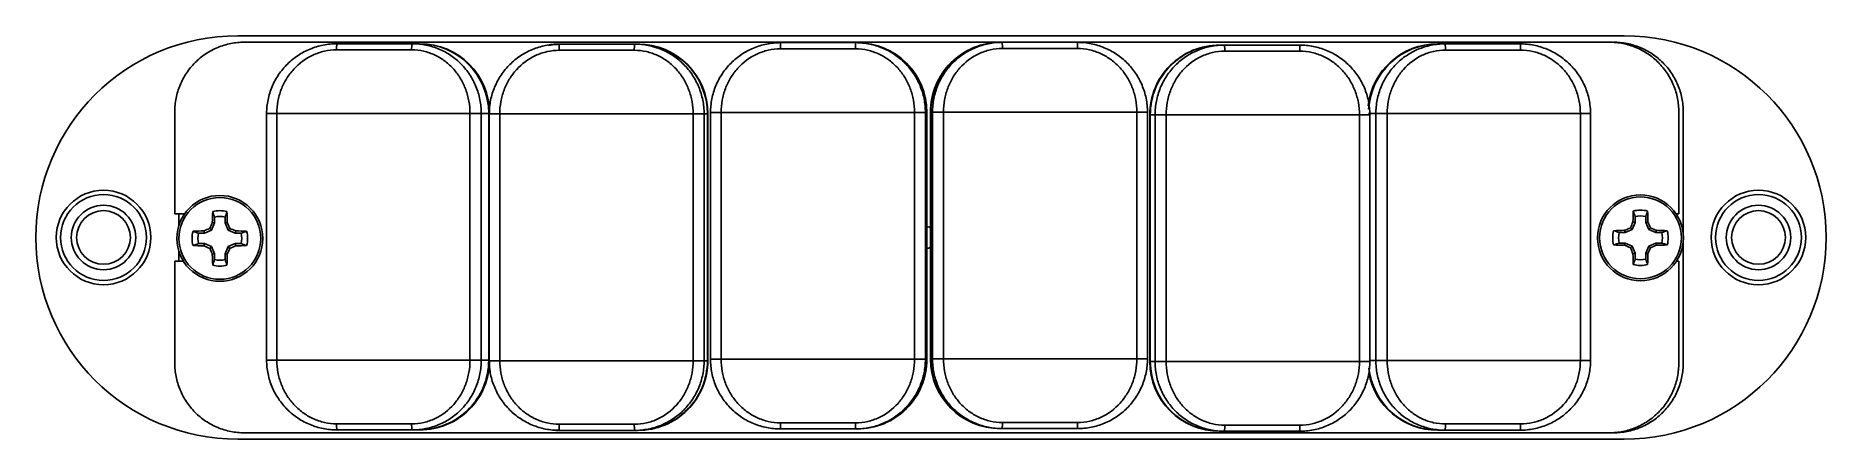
# Model space of a CAD drawing. Header units: millimetres. Extents: x -22.9 to 60.4, y -67.8 to -49.
import ezdxf

# ---------------------------------------------------------------- set-up
doc = ezdxf.new("R2010")
doc.units = ezdxf.units.MM

msp = doc.modelspace()

# ---------------------------------------------------------------- linework, layer by layer
at = {"color": 7, "linetype": 'Continuous', "lineweight": 25}
for p, q in [((51.018, -48.959), (-13.482, -48.959)), ((50.32, -49.259), (-13.176, -49.259)), ((-5.394, -49.616), (-8.889, -49.616)), ((-8.865, -49.328), (-5.056, -49.328)), ((4.966, -49.637), (1.467, -49.637)), ((1.478, -49.349), (5.117, -49.349)), ((11.547, -49.293), (11.823, -49.281)), ((15.259, -49.57), (11.759, -49.57)), ((11.764, -49.281), (15.323, -49.281)), ((21.995, -49.265), (25.581, -49.265)), ((25.587, -49.554), (22.087, -49.554)), ((25.505, -49.265), (25.837, -49.282)), ((32.193, -49.39), (35.916, -49.39)), ((35.932, -49.679), (32.434, -49.679)), ((42.328, -49.338), (46.176, -49.338)), ((46.2, -49.626), (42.705, -49.626)), ((-16.421, -52.509), (-16.421, -57.259)), ((-12.143, -52.578), (-12.143, -64.078)), ((-1.81, -52.578), (-12.143, -52.578)), ((-11.67, -52.578), (-11.67, -64.078)), ((-2.683, -64.078), (-2.683, -52.578)), ((-2.157, -52.578), (-2.157, -64.078)), ((-1.81, -52.578), (-1.81, -64.078)), ((-1.786, -52.599), (-1.786, -64.099)), ((8.385, -52.599), (-1.786, -52.599)), ((-1.298, -52.599), (-1.298, -64.099)), ((7.7, -64.099), (7.7, -52.599)), ((8.212, -52.599), (8.212, -64.099)), ((8.366, -52.599), (8.366, -64.099)), ((8.385, -52.599), (8.385, -64.099)), ((18.581, -52.531), (8.508, -52.531)), ((8.508, -64.031), (8.508, -52.531)), ((9.003, -52.531), (9.003, -64.031)), ((18.002, -64.031), (18.002, -52.531)), ((18.507, -52.531), (18.507, -64.031)), ((18.573, -52.531), (18.573, -64.031)), ((18.581, -52.531), (18.581, -64.031)), ((28.839, -52.515), (18.746, -52.515)), ((18.746, -64.015), (18.746, -52.515)), ((18.756, -64.015), (18.756, -52.515)), ((18.839, -64.015), (18.839, -52.515)), ((19.346, -52.515), (19.346, -64.015)), ((28.345, -64.015), (28.345, -52.515)), ((28.839, -52.515), (28.839, -64.015)), ((39.185, -52.64), (28.945, -52.64)), ((28.945, -64.14), (28.945, -52.64)), ((28.972, -64.14), (28.972, -52.64)), ((29.191, -64.14), (29.191, -52.64)), ((29.707, -52.64), (29.707, -64.14)), ((38.702, -64.14), (38.702, -52.64)), ((49.455, -52.588), (39.125, -52.588)), ((39.185, -64.14), (39.185, -52.64)), ((39.468, -64.088), (39.468, -52.588)), ((39.994, -52.588), (39.994, -64.088)), ((48.981, -64.088), (48.981, -52.588)), ((49.455, -64.088), (49.455, -52.588)), ((53.565, -57.259), (53.565, -52.509)), ((53.768, -52.509), (53.768, -58.194)), ((-19.732, -56.359), (-19.732, -56.359)), ((57.268, -56.359), (57.268, -56.359)), ((-19.732, -56.859), (-19.732, -56.859)), ((-16.421, -57.259), (-15.963, -57.259)), ((-16.232, -57.259), (-16.232, -57.811)), ((-16.232, -57.259), (-16.232, -57.811)), ((-14.564, -57.408), (-14.564, -57.681)), ((-14.076, -57.681), (-14.076, -57.408)), ((51.533, -57.382), (51.533, -57.655)), ((52.021, -57.655), (52.021, -57.382)), ((53.437, -57.259), (53.565, -57.259)), ((57.268, -56.859), (57.268, -56.859)), ((-15.039, -58.156), (-15.312, -58.156)), ((-15.039, -58.156), (-15.06, -58.051)), ((-14.703, -58.017), (-15.039, -58.156)), ((-14.703, -58.017), (-14.787, -57.934)), ((-14.564, -57.681), (-14.703, -58.017)), ((-14.564, -57.681), (-14.669, -57.66)), ((-14.076, -57.681), (-13.971, -57.66)), ((-13.937, -58.017), (-14.076, -57.681)), ((-13.937, -58.017), (-13.854, -57.934)), ((-13.601, -58.156), (-13.937, -58.017)), ((-13.601, -58.156), (-13.58, -58.051)), ((-13.328, -58.156), (-13.601, -58.156)), ((51.058, -58.13), (50.785, -58.13)), ((51.058, -58.13), (51.037, -58.025)), ((51.394, -57.991), (51.058, -58.13)), ((51.394, -57.991), (51.31, -57.908)), ((51.533, -57.655), (51.394, -57.991)), ((51.533, -57.655), (51.427, -57.634)), ((52.021, -57.655), (52.126, -57.634)), ((52.16, -57.991), (52.021, -57.655)), ((52.16, -57.991), (52.243, -57.908)), ((52.496, -58.13), (52.16, -57.991)), ((52.496, -58.13), (52.516, -58.025)), ((52.769, -58.13), (52.496, -58.13)), ((-16.232, -58.989), (-16.232, -59.459)), ((-16.232, -58.99), (-16.232, -59.459)), ((-15.312, -58.644), (-15.039, -58.644)), ((-15.039, -58.644), (-15.06, -58.749)), ((-15.039, -58.644), (-14.703, -58.783)), ((-14.703, -58.783), (-14.787, -58.867)), ((-14.703, -58.783), (-14.564, -59.119)), ((-14.564, -59.119), (-14.669, -59.14)), ((-14.564, -59.119), (-14.564, -59.392)), ((-14.076, -59.119), (-13.937, -58.783)), ((-14.076, -59.119), (-13.971, -59.14)), ((-14.076, -59.392), (-14.076, -59.119)), ((-13.937, -58.783), (-13.601, -58.644)), ((-13.937, -58.783), (-13.854, -58.867)), ((-13.601, -58.644), (-13.58, -58.749)), ((-13.601, -58.644), (-13.328, -58.644)), ((50.785, -58.618), (51.058, -58.618)), ((51.058, -58.618), (51.037, -58.723)), ((51.058, -58.618), (51.394, -58.757)), ((51.394, -58.757), (51.31, -58.841)), ((51.394, -58.757), (51.533, -59.093)), ((51.533, -59.093), (51.427, -59.114)), ((51.533, -59.093), (51.533, -59.366)), ((52.021, -59.093), (52.16, -58.757)), ((52.021, -59.093), (52.126, -59.114)), ((52.021, -59.366), (52.021, -59.093)), ((52.16, -58.757), (52.496, -58.618)), ((52.16, -58.757), (52.243, -58.841)), ((52.496, -58.618), (52.516, -58.723)), ((52.496, -58.618), (52.769, -58.618)), ((53.768, -58.554), (53.768, -64.209)), ((-19.732, -59.859), (-19.732, -59.859)), ((-16.421, -59.459), (-16.421, -64.209)), ((-16.017, -59.459), (-16.421, -59.459)), ((53.565, -59.459), (53.457, -59.459)), ((53.565, -64.209), (53.565, -59.459)), ((57.268, -59.859), (57.268, -59.859)), ((-19.732, -60.359), (-19.732, -60.359)), ((57.268, -60.359), (57.268, -60.359)), ((-1.786, -64.078), (-12.143, -64.078)), ((8.385, -64.099), (-1.786, -64.099)), ((18.581, -64.031), (8.508, -64.031)), ((28.839, -64.015), (18.746, -64.015)), ((39.185, -64.14), (28.945, -64.14)), ((49.455, -64.088), (39.185, -64.088)), ((-13.176, -67.459), (50.32, -67.459)), ((-8.889, -67.039), (-5.394, -67.039)), ((-5.013, -67.328), (-8.865, -67.328)), ((1.618, -67.349), (1.223, -67.324)), ((1.467, -67.06), (4.966, -67.06)), ((5.136, -67.349), (1.478, -67.349)), ((11.759, -66.993), (15.259, -66.993)), ((15.331, -67.281), (11.764, -67.281)), ((25.581, -67.265), (22.006, -67.265)), ((22.087, -66.977), (25.587, -66.977)), ((25.858, -67.246), (25.505, -67.265)), ((35.916, -67.39), (32.22, -67.39)), ((32.434, -67.102), (35.932, -67.102)), ((46.176, -67.338), (42.37, -67.338)), ((42.705, -67.049), (46.2, -67.049)), ((-13.482, -67.759), (51.018, -67.759))]:
    msp.add_line(p, q, dxfattribs=at)
at = {"color": 7, "linetype": 'Continuous', "lineweight": 25, "flags": 128}
msp.add_lwpolyline([(0.965, -49.415), (1.156, -49.382), (1.618, -49.349)], dxfattribs=at)
at = {"color": 7, "linetype": 'Continuous', "lineweight": 25}
for centre, radius in [((-19.732, -58.359), 2.2), ((-19.732, -58.359), 2), ((-14.32, -58.4), 2), ((-14.32, -58.4), 1.904), ((51.777, -58.374), 2), ((51.777, -58.374), 1.904), ((57.268, -58.359), 2.2), ((57.268, -58.359), 2), ((-19.732, -58.359), 1.5), ((-19.732, -58.359), 1.25), ((57.268, -58.359), 1.5), ((57.268, -58.359), 1.25)]:
    msp.add_circle(centre, radius, dxfattribs=at)
for centre, radius, start, end in [((-13.482, -58.359), 9.4, 90, 270), ((-13.482, -58.359), 9.4, 90, 270), ((51.018, -58.359), 9.4, 270, 90), ((-7.781, -49.564), 1.109, 167.71263, 182.71006), ((-4.286, -49.564), 1.109, 167.71263, 182.71006), ((-5.058, -52.576), 3.248, 359.96309, 89.95529), ((-5.015, -52.576), 3.248, 359.96309, 89.95529), ((3.91, -49.584), 2.444, 174.47137, 181.24379), ((7.409, -49.584), 2.444, 174.47137, 181.24379), ((5.117, -52.598), 3.25, 359.99264, 89.9911), ((5.136, -52.598), 3.25, 359.99264, 89.9911), ((17.534, -49.517), 5.775, 177.66493, 180.52746), ((21.034, -49.517), 5.775, 177.66493, 180.52746), ((15.323, -52.531), 3.25, 359.99869, 89.99842), ((15.331, -52.531), 3.25, 359.99869, 89.99842), ((21.995, -52.515), 3.25, 90.00214, 180.00259), ((22.006, -52.515), 3.25, 90.00214, 180.00259), ((17.568, -49.5), 4.52, 359.32625, 2.98432), ((21.067, -49.5), 4.52, 359.32625, 2.98432), ((32.194, -52.639), 3.249, 90.01476, 180.01785), ((32.221, -52.639), 3.249, 90.01476, 180.01785), ((30.702, -49.626), 1.733, 358.25074, 7.81415), ((34.2, -49.626), 1.733, 358.25074, 7.81415), ((42.33, -52.585), 3.247, 90.03345, 173.69428), ((42.372, -52.585), 3.247, 90.0347, 176.49498), ((41.587, -49.574), 1.12, 357.31486, 12.16847), ((45.082, -49.574), 1.12, 357.31486, 12.16847), ((-19.732, -58.359), 2, 90, 270), ((-19.732, -58.359), 2.2, 270, 90), ((57.268, -58.359), 2, 90, 270), ((57.268, -58.359), 2.2, 270, 90), ((-19.732, -58.359), 1.5, 270, 90), ((-19.732, -58.359), 1.25, 270, 90), ((-14.32, -58.4), 1.291, 75.09756, 104.90244), ((-14.32, -58.4), 1.021, 76.18047, 103.81953), ((51.777, -58.374), 1.291, 75.09756, 104.90244), ((51.777, -58.374), 1.021, 76.18047, 103.81953), ((57.268, -58.359), 1.5, 270, 90), ((57.268, -58.359), 1.25, 270, 90), ((-14.32, -58.4), 1.291, 165.09756, 194.90244), ((-14.32, -58.4), 1.021, 166.18047, 193.81953), ((-14.32, -58.4), 1.021, 346.18047, 13.81953), ((-14.32, -58.4), 1.291, 345.09756, 14.90244), ((51.777, -58.374), 1.291, 165.09756, 194.90244), ((51.777, -58.374), 1.021, 166.18047, 193.81953), ((51.777, -58.374), 1.021, 346.18047, 13.81953), ((51.777, -58.374), 1.291, 345.09756, 14.90244), ((-14.32, -58.4), 1.291, 255.09756, 284.90244), ((-14.32, -58.4), 1.021, 256.18047, 283.81953), ((51.777, -58.374), 1.291, 255.09756, 284.90244), ((51.777, -58.374), 1.021, 256.18047, 283.81953), ((-5.058, -64.08), 3.247, 270.03697, 0.04465), ((-5.015, -64.08), 3.247, 270.03697, 0.04465), ((5.117, -64.099), 3.249, 270.00736, 0.0089), ((5.136, -64.099), 3.249, 270.00736, 0.0089), ((15.323, -64.032), 3.25, 270.00131, 0.00158), ((15.331, -64.032), 3.25, 270.00131, 0.00158), ((21.995, -64.015), 3.25, 179.99786, 269.99741), ((22.006, -64.015), 3.25, 179.99786, 269.99741), ((32.194, -64.141), 3.249, 179.98524, 269.98214), ((32.221, -64.141), 3.249, 179.98524, 269.98214), ((42.33, -64.091), 3.247, 190.19937, 269.96832), ((42.372, -64.09), 3.248, 186.28085, 269.95939), ((-7.781, -67.092), 1.109, 177.28994, 192.28737), ((-4.286, -67.092), 1.109, 177.28994, 192.28737), ((3.91, -67.113), 2.444, 178.75621, 185.52863), ((7.409, -67.113), 2.444, 178.75621, 185.52863), ((17.534, -67.046), 5.775, 179.47254, 182.33507), ((21.034, -67.046), 5.775, 179.47254, 182.33507), ((17.568, -67.03), 4.52, 357.01568, 0.67375), ((21.067, -67.03), 4.52, 357.01568, 0.67375), ((30.702, -67.155), 1.733, 352.18585, 1.74926), ((34.2, -67.155), 1.733, 352.18585, 1.74926), ((41.587, -67.102), 1.12, 347.83153, 2.68514), ((45.082, -67.102), 1.12, 347.83153, 2.68514)]:
    msp.add_arc(centre, radius, start, end, dxfattribs=at)
for points, knots in [([(-13.176, -49.259), (-13.39, -49.259), (-13.601, -49.28), (-14.015, -49.363), (-14.221, -49.425), (-14.614, -49.588), (-14.8, -49.688), (-15.153, -49.923), (-15.32, -50.06), (-15.619, -50.36), (-15.753, -50.523), (-15.99, -50.878), (-16.091, -51.067), (-16.253, -51.458), (-16.315, -51.662), (-16.399, -52.082), (-16.42, -52.295), (-16.42, -52.509)], [0, 0, 0, 0, 0.125, 0.125, 0.25, 0.25, 0.375, 0.375, 0.5, 0.5, 0.625, 0.625, 0.75, 0.75, 0.875, 0.875, 1, 1, 1, 1]), ([(-12.143, -52.578), (-12.143, -52.361), (-12.121, -52.148), (-12.036, -51.73), (-11.971, -51.523), (-11.805, -51.13), (-11.703, -50.944), (-11.464, -50.592), (-11.326, -50.428), (-11.025, -50.131), (-10.86, -49.996), (-10.504, -49.76), (-10.316, -49.66), (-9.924, -49.497), (-9.716, -49.434), (-9.295, -49.349), (-9.081, -49.328), (-8.865, -49.328)], [0, 0, 0, 0, 0.125, 0.125, 0.25, 0.25, 0.375, 0.375, 0.5, 0.5, 0.625, 0.625, 0.75, 0.75, 0.875, 0.875, 1, 1, 1, 1]), ([(-8.889, -49.616), (-9.08, -49.616), (-9.268, -49.637), (-9.639, -49.721), (-9.819, -49.783), (-10.327, -50.018), (-10.633, -50.246), (-11.008, -50.657), (-11.121, -50.808), (-11.316, -51.126), (-11.398, -51.294), (-11.533, -51.645), (-11.584, -51.829), (-11.653, -52.199), (-11.67, -52.387), (-11.67, -52.578)], [0, 0, 0, 0, 0.125, 0.125, 0.25, 0.25, 0.5, 0.5, 0.625, 0.625, 0.75, 0.75, 0.875, 0.875, 1, 1, 1, 1]), ([(-2.683, -52.578), (-2.683, -52.387), (-2.699, -52.198), (-2.765, -51.826), (-2.814, -51.642), (-2.942, -51.293), (-3.021, -51.126), (-3.209, -50.807), (-3.317, -50.657), (-3.558, -50.383), (-3.692, -50.257), (-3.985, -50.035), (-4.141, -49.939), (-4.474, -49.782), (-4.653, -49.72), (-5.016, -49.637), (-5.203, -49.616), (-5.394, -49.616)], [0, 0, 0, 0, 0.125, 0.125, 0.25, 0.25, 0.375, 0.375, 0.5, 0.5, 0.625, 0.625, 0.75, 0.75, 0.875, 0.875, 1, 1, 1, 1]), ([(-5.37, -49.328), (-5.153, -49.328), (-4.942, -49.349), (-4.526, -49.433), (-4.32, -49.496), (-3.932, -49.66), (-3.748, -49.759), (-3.401, -49.995), (-3.238, -50.13), (-2.946, -50.427), (-2.814, -50.591), (-2.581, -50.944), (-2.483, -51.13), (-2.323, -51.52), (-2.261, -51.727), (-2.178, -52.148), (-2.157, -52.361), (-2.157, -52.578)], [0, 0, 0, 0, 0.125, 0.125, 0.25, 0.25, 0.375, 0.375, 0.5, 0.5, 0.625, 0.625, 0.75, 0.75, 0.875, 0.875, 1, 1, 1, 1]), ([(-1.786, -52.599), (-1.786, -52.382), (-1.764, -52.169), (-1.68, -51.751), (-1.616, -51.544), (-1.451, -51.151), (-1.35, -50.965), (-1.112, -50.613), (-0.976, -50.448), (-0.677, -50.152), (-0.513, -50.017), (-0.158, -49.78), (0.028, -49.681), (0.42, -49.518), (0.627, -49.454), (1.048, -49.37), (1.261, -49.349), (1.478, -49.349)], [0, 0, 0, 0, 0.125, 0.125, 0.25, 0.25, 0.375, 0.375, 0.5, 0.5, 0.625, 0.625, 0.75, 0.75, 0.875, 0.875, 1, 1, 1, 1]), ([(1.467, -49.637), (1.276, -49.637), (1.088, -49.658), (0.718, -49.742), (0.538, -49.804), (0.033, -50.039), (-0.271, -50.267), (-0.642, -50.678), (-0.754, -50.829), (-0.948, -51.147), (-1.029, -51.314), (-1.162, -51.665), (-1.213, -51.849), (-1.28, -52.219), (-1.298, -52.407), (-1.298, -52.599)], [0, 0, 0, 0, 0.125, 0.125, 0.25, 0.25, 0.5, 0.5, 0.625, 0.625, 0.75, 0.75, 0.875, 0.875, 1, 1, 1, 1]), ([(7.7, -52.599), (7.7, -52.407), (7.683, -52.219), (7.616, -51.846), (7.566, -51.663), (7.437, -51.314), (7.357, -51.147), (7.167, -50.827), (7.057, -50.678), (6.813, -50.404), (6.678, -50.278), (6.382, -50.055), (6.225, -49.96), (5.889, -49.803), (5.709, -49.74), (5.344, -49.658), (5.158, -49.637), (4.966, -49.637)], [0, 0, 0, 0, 0.125, 0.125, 0.25, 0.25, 0.375, 0.375, 0.5, 0.5, 0.625, 0.625, 0.75, 0.75, 0.875, 0.875, 1, 1, 1, 1]), ([(4.977, -49.349), (5.194, -49.349), (5.406, -49.37), (5.823, -49.454), (6.029, -49.517), (6.42, -49.68), (6.605, -49.78), (6.955, -50.016), (7.119, -50.151), (7.414, -50.448), (7.548, -50.611), (7.783, -50.965), (7.882, -51.151), (8.043, -51.541), (8.106, -51.748), (8.19, -52.168), (8.212, -52.382), (8.212, -52.599)], [0, 0, 0, 0, 0.125, 0.125, 0.25, 0.25, 0.375, 0.375, 0.5, 0.5, 0.625, 0.625, 0.75, 0.75, 0.875, 0.875, 1, 1, 1, 1]), ([(8.508, -52.531), (8.508, -52.315), (8.529, -52.102), (8.613, -51.684), (8.677, -51.477), (8.841, -51.084), (8.942, -50.898), (9.178, -50.546), (9.314, -50.381), (9.612, -50.084), (9.776, -49.95), (10.13, -49.713), (10.316, -49.614), (10.706, -49.451), (10.913, -49.387), (11.334, -49.303), (11.547, -49.281), (11.764, -49.281)], [0, 0, 0, 0, 0.125, 0.125, 0.25, 0.25, 0.375, 0.375, 0.5, 0.5, 0.625, 0.625, 0.75, 0.75, 0.875, 0.875, 1, 1, 1, 1]), ([(11.759, -49.57), (11.568, -49.57), (11.38, -49.591), (11.01, -49.675), (10.831, -49.737), (10.327, -49.972), (10.024, -50.2), (9.655, -50.611), (9.543, -50.762), (9.351, -51.08), (9.27, -51.247), (9.138, -51.598), (9.087, -51.782), (9.02, -52.152), (9.003, -52.34), (9.003, -52.531)], [0, 0, 0, 0, 0.125, 0.125, 0.25, 0.25, 0.5, 0.5, 0.625, 0.625, 0.75, 0.75, 0.875, 0.875, 1, 1, 1, 1]), ([(18.002, -52.531), (18.002, -52.34), (17.985, -52.152), (17.918, -51.779), (17.868, -51.596), (17.737, -51.247), (17.657, -51.08), (17.466, -50.76), (17.355, -50.611), (17.111, -50.337), (16.975, -50.211), (16.678, -49.988), (16.52, -49.893), (16.183, -49.736), (16.003, -49.673), (15.638, -49.591), (15.451, -49.57), (15.259, -49.57)], [0, 0, 0, 0, 0.125, 0.125, 0.25, 0.25, 0.375, 0.375, 0.5, 0.5, 0.625, 0.625, 0.75, 0.75, 0.875, 0.875, 1, 1, 1, 1]), ([(15.264, -49.281), (15.48, -49.281), (15.693, -49.303), (16.11, -49.387), (16.317, -49.45), (16.709, -49.613), (16.894, -49.713), (17.246, -49.949), (17.41, -50.084), (17.706, -50.381), (17.84, -50.544), (18.076, -50.898), (18.176, -51.084), (18.338, -51.474), (18.402, -51.681), (18.486, -52.101), (18.507, -52.315), (18.507, -52.531)], [0, 0, 0, 0, 0.125, 0.125, 0.25, 0.25, 0.375, 0.375, 0.5, 0.5, 0.625, 0.625, 0.75, 0.75, 0.875, 0.875, 1, 1, 1, 1]), ([(18.839, -52.515), (18.839, -52.299), (18.861, -52.086), (18.944, -51.668), (19.007, -51.461), (19.17, -51.068), (19.27, -50.882), (19.505, -50.53), (19.64, -50.365), (19.936, -50.068), (20.099, -49.934), (20.451, -49.697), (20.636, -49.597), (21.025, -49.435), (21.231, -49.371), (21.651, -49.287), (21.865, -49.265), (22.081, -49.265)], [0, 0, 0, 0, 0.125, 0.125, 0.25, 0.25, 0.375, 0.375, 0.5, 0.5, 0.625, 0.625, 0.75, 0.75, 0.875, 0.875, 1, 1, 1, 1]), ([(22.087, -49.554), (21.896, -49.554), (21.708, -49.575), (21.339, -49.658), (21.16, -49.72), (20.659, -49.956), (20.358, -50.184), (19.991, -50.595), (19.881, -50.745), (19.69, -51.064), (19.61, -51.231), (19.479, -51.582), (19.429, -51.766), (19.363, -52.136), (19.346, -52.324), (19.346, -52.515)], [0, 0, 0, 0, 0.125, 0.125, 0.25, 0.25, 0.5, 0.5, 0.625, 0.625, 0.75, 0.75, 0.875, 0.875, 1, 1, 1, 1]), ([(25.581, -49.265), (25.798, -49.265), (26.01, -49.287), (26.428, -49.37), (26.636, -49.434), (27.029, -49.597), (27.215, -49.697), (27.568, -49.933), (27.733, -50.068), (28.031, -50.365), (28.166, -50.528), (28.404, -50.881), (28.504, -51.067), (28.668, -51.458), (28.732, -51.664), (28.817, -52.085), (28.839, -52.299), (28.839, -52.515)], [0, 0, 0, 0, 0.125, 0.125, 0.25, 0.25, 0.375, 0.375, 0.5, 0.5, 0.625, 0.625, 0.75, 0.75, 0.875, 0.875, 1, 1, 1, 1]), ([(28.345, -52.515), (28.345, -52.324), (28.328, -52.135), (28.26, -51.763), (28.209, -51.579), (28.077, -51.23), (27.996, -51.063), (27.803, -50.744), (27.692, -50.594), (27.445, -50.32), (27.308, -50.195), (27.01, -49.972), (26.851, -49.877), (26.513, -49.719), (26.332, -49.657), (25.965, -49.575), (25.778, -49.554), (25.587, -49.554)], [0, 0, 0, 0, 0.125, 0.125, 0.25, 0.25, 0.375, 0.375, 0.5, 0.5, 0.625, 0.625, 0.75, 0.75, 0.875, 0.875, 1, 1, 1, 1]), ([(29.191, -52.64), (29.191, -52.424), (29.212, -52.211), (29.295, -51.793), (29.357, -51.586), (29.519, -51.193), (29.618, -51.007), (29.851, -50.655), (29.986, -50.49), (30.28, -50.193), (30.441, -50.059), (30.792, -49.822), (30.976, -49.722), (31.364, -49.56), (31.57, -49.496), (31.989, -49.412), (32.202, -49.39), (32.418, -49.39)], [0, 0, 0, 0, 0.125, 0.125, 0.25, 0.25, 0.375, 0.375, 0.5, 0.5, 0.625, 0.625, 0.75, 0.75, 0.875, 0.875, 1, 1, 1, 1]), ([(32.434, -49.679), (32.242, -49.679), (32.055, -49.7), (31.687, -49.783), (31.509, -49.845), (31.009, -50.081), (30.711, -50.309), (30.347, -50.72), (30.237, -50.87), (30.048, -51.189), (29.969, -51.356), (29.839, -51.707), (29.79, -51.891), (29.724, -52.261), (29.707, -52.449), (29.707, -52.64)], [0, 0, 0, 0, 0.125, 0.125, 0.25, 0.25, 0.5, 0.5, 0.625, 0.625, 0.75, 0.75, 0.875, 0.875, 1, 1, 1, 1]), ([(35.916, -49.39), (36.133, -49.39), (36.346, -49.412), (36.764, -49.495), (36.972, -49.559), (37.366, -49.722), (37.553, -49.822), (37.907, -50.058), (38.073, -50.193), (38.373, -50.49), (38.509, -50.653), (38.748, -51.006), (38.849, -51.192), (39.014, -51.583), (39.078, -51.789), (39.163, -52.21), (39.185, -52.424), (39.185, -52.64)], [0, 0, 0, 0, 0.125, 0.125, 0.25, 0.25, 0.375, 0.375, 0.5, 0.5, 0.625, 0.625, 0.75, 0.75, 0.875, 0.875, 1, 1, 1, 1]), ([(38.702, -52.64), (38.702, -52.449), (38.685, -52.26), (38.617, -51.888), (38.565, -51.704), (38.432, -51.355), (38.351, -51.188), (38.156, -50.869), (38.044, -50.719), (37.796, -50.446), (37.658, -50.32), (37.358, -50.097), (37.198, -50.002), (36.859, -49.844), (36.677, -49.782), (36.31, -49.7), (36.123, -49.679), (35.932, -49.679)], [0, 0, 0, 0, 0.125, 0.125, 0.25, 0.25, 0.375, 0.375, 0.5, 0.5, 0.625, 0.625, 0.75, 0.75, 0.875, 0.875, 1, 1, 1, 1]), ([(39.468, -52.588), (39.468, -52.371), (39.489, -52.158), (39.571, -51.74), (39.633, -51.533), (39.794, -51.14), (39.892, -50.954), (40.124, -50.602), (40.257, -50.438), (40.549, -50.141), (40.71, -50.006), (41.059, -49.77), (41.243, -49.67), (41.629, -49.507), (41.834, -49.444), (42.252, -49.359), (42.465, -49.338), (42.681, -49.338)], [0, 0, 0, 0, 0.125, 0.125, 0.25, 0.25, 0.375, 0.375, 0.5, 0.5, 0.625, 0.625, 0.75, 0.75, 0.875, 0.875, 1, 1, 1, 1]), ([(42.705, -49.626), (42.514, -49.626), (42.327, -49.647), (41.96, -49.731), (41.782, -49.793), (41.285, -50.028), (40.989, -50.256), (40.628, -50.667), (40.519, -50.818), (40.332, -51.136), (40.253, -51.304), (40.124, -51.655), (40.075, -51.839), (40.01, -52.209), (39.994, -52.397), (39.994, -52.588)], [0, 0, 0, 0, 0.125, 0.125, 0.25, 0.25, 0.5, 0.5, 0.625, 0.625, 0.75, 0.75, 0.875, 0.875, 1, 1, 1, 1]), ([(46.176, -49.338), (46.393, -49.338), (46.605, -49.359), (47.024, -49.443), (47.232, -49.506), (47.627, -49.67), (47.815, -49.769), (48.17, -50.005), (48.337, -50.14), (48.637, -50.437), (48.774, -50.601), (49.014, -50.954), (49.116, -51.14), (49.281, -51.53), (49.346, -51.737), (49.432, -52.158), (49.454, -52.371), (49.454, -52.588)], [0, 0, 0, 0, 0.125, 0.125, 0.25, 0.25, 0.375, 0.375, 0.5, 0.5, 0.625, 0.625, 0.75, 0.75, 0.875, 0.875, 1, 1, 1, 1]), ([(48.981, -52.588), (48.981, -52.397), (48.964, -52.208), (48.895, -51.836), (48.843, -51.652), (48.709, -51.303), (48.627, -51.136), (48.431, -50.817), (48.318, -50.667), (48.069, -50.393), (47.93, -50.267), (47.629, -50.045), (47.468, -49.949), (47.128, -49.792), (46.946, -49.73), (46.579, -49.647), (46.391, -49.626), (46.2, -49.626)], [0, 0, 0, 0, 0.125, 0.125, 0.25, 0.25, 0.375, 0.375, 0.5, 0.5, 0.625, 0.625, 0.75, 0.75, 0.875, 0.875, 1, 1, 1, 1]), ([(53.563, -52.509), (53.563, -52.295), (53.542, -52.084), (53.46, -51.668), (53.398, -51.462), (53.235, -51.069), (53.136, -50.882), (52.901, -50.529), (52.764, -50.362), (52.465, -50.062), (52.302, -49.927), (51.948, -49.69), (51.759, -49.589), (51.369, -49.426), (51.165, -49.364), (50.746, -49.28), (50.534, -49.259), (50.32, -49.259)], [0, 0, 0, 0, 0.125, 0.125, 0.25, 0.25, 0.375, 0.375, 0.5, 0.5, 0.625, 0.625, 0.75, 0.75, 0.875, 0.875, 1, 1, 1, 1]), ([(50.518, -49.259), (50.733, -49.259), (50.944, -49.28), (51.358, -49.363), (51.565, -49.425), (51.958, -49.588), (52.144, -49.687), (52.497, -49.922), (52.665, -50.059), (52.965, -50.359), (53.099, -50.522), (53.337, -50.877), (53.438, -51.066), (53.601, -51.457), (53.663, -51.662), (53.747, -52.082), (53.768, -52.294), (53.768, -52.509)], [0, 0, 0, 0, 0.125, 0.125, 0.25, 0.25, 0.375, 0.375, 0.5, 0.5, 0.625, 0.625, 0.75, 0.75, 0.875, 0.875, 1, 1, 1, 1]), ([(18.746, -57.896), (18.706, -57.88), (18.649, -57.857), (18.589, -57.863), (18.572, -57.865)], [0, 0, 0, 0, 0.707415, 1, 1, 1, 1]), ([(18.571, -58.859), (18.63, -58.858), (18.691, -58.857), (18.743, -58.828), (18.746, -58.826)], [0, 0, 0, 0, 0.944229, 1, 1, 1, 1]), ([(-8.865, -67.328), (-9.081, -67.328), (-9.294, -67.306), (-9.713, -67.223), (-9.921, -67.159), (-10.316, -66.996), (-10.503, -66.896), (-10.859, -66.66), (-11.025, -66.525), (-11.326, -66.228), (-11.462, -66.065), (-11.703, -65.711), (-11.804, -65.526), (-11.97, -65.135), (-12.035, -64.928), (-12.121, -64.508), (-12.143, -64.294), (-12.143, -64.078)], [0, 0, 0, 0, 0.125, 0.125, 0.25, 0.25, 0.375, 0.375, 0.5, 0.5, 0.625, 0.625, 0.75, 0.75, 0.875, 0.875, 1, 1, 1, 1]), ([(-11.67, -64.078), (-11.67, -64.269), (-11.653, -64.457), (-11.584, -64.83), (-11.532, -65.014), (-11.398, -65.362), (-11.316, -65.53), (-11.12, -65.849), (-11.007, -65.999), (-10.757, -66.272), (-10.619, -66.398), (-10.317, -66.621), (-10.157, -66.716), (-9.817, -66.874), (-9.635, -66.936), (-9.267, -67.018), (-9.08, -67.039), (-8.889, -67.039)], [0, 0, 0, 0, 0.125, 0.125, 0.25, 0.25, 0.375, 0.375, 0.5, 0.5, 0.625, 0.625, 0.75, 0.75, 0.875, 0.875, 1, 1, 1, 1]), ([(-5.394, -67.039), (-5.203, -67.039), (-5.015, -67.018), (-4.649, -66.935), (-4.471, -66.872), (-3.974, -66.637), (-3.678, -66.409), (-3.317, -65.998), (-3.208, -65.847), (-3.021, -65.529), (-2.942, -65.362), (-2.814, -65.011), (-2.764, -64.827), (-2.699, -64.457), (-2.683, -64.269), (-2.683, -64.078)], [0, 0, 0, 0, 0.125, 0.125, 0.25, 0.25, 0.5, 0.5, 0.625, 0.625, 0.75, 0.75, 0.875, 0.875, 1, 1, 1, 1]), ([(-2.157, -64.078), (-2.157, -64.294), (-2.178, -64.507), (-2.26, -64.925), (-2.322, -65.132), (-2.483, -65.525), (-2.581, -65.711), (-2.813, -66.063), (-2.946, -66.228), (-3.238, -66.525), (-3.399, -66.659), (-3.748, -66.896), (-3.931, -66.995), (-4.317, -67.158), (-4.522, -67.222), (-4.941, -67.306), (-5.153, -67.328), (-5.37, -67.328)], [0, 0, 0, 0, 0.125, 0.125, 0.25, 0.25, 0.375, 0.375, 0.5, 0.5, 0.625, 0.625, 0.75, 0.75, 0.875, 0.875, 1, 1, 1, 1]), ([(1.478, -67.349), (1.261, -67.349), (1.049, -67.327), (0.63, -67.243), (0.423, -67.18), (0.029, -67.017), (-0.158, -66.917), (-0.511, -66.681), (-0.677, -66.546), (-0.975, -66.249), (-1.111, -66.086), (-1.35, -65.732), (-1.45, -65.546), (-1.615, -65.156), (-1.679, -64.949), (-1.764, -64.529), (-1.786, -64.315), (-1.786, -64.099)], [0, 0, 0, 0, 0.125, 0.125, 0.25, 0.25, 0.375, 0.375, 0.5, 0.5, 0.625, 0.625, 0.75, 0.75, 0.875, 0.875, 1, 1, 1, 1]), ([(-1.298, -64.099), (-1.298, -64.29), (-1.28, -64.478), (-1.212, -64.851), (-1.161, -65.034), (-1.029, -65.383), (-0.948, -65.55), (-0.754, -65.87), (-0.642, -66.019), (-0.394, -66.293), (-0.257, -66.419), (0.042, -66.642), (0.202, -66.737), (0.541, -66.894), (0.722, -66.957), (1.089, -67.039), (1.276, -67.06), (1.467, -67.06)], [0, 0, 0, 0, 0.125, 0.125, 0.25, 0.25, 0.375, 0.375, 0.5, 0.5, 0.625, 0.625, 0.75, 0.75, 0.875, 0.875, 1, 1, 1, 1]), ([(4.966, -67.06), (5.158, -67.06), (5.345, -67.039), (5.713, -66.955), (5.892, -66.893), (6.393, -66.658), (6.692, -66.43), (7.057, -66.019), (7.167, -65.868), (7.357, -65.55), (7.437, -65.383), (7.567, -65.032), (7.617, -64.848), (7.683, -64.478), (7.7, -64.29), (7.7, -64.099)], [0, 0, 0, 0, 0.125, 0.125, 0.25, 0.25, 0.5, 0.5, 0.625, 0.625, 0.75, 0.75, 0.875, 0.875, 1, 1, 1, 1]), ([(8.212, -64.099), (8.212, -64.315), (8.19, -64.528), (8.107, -64.946), (8.045, -65.153), (7.882, -65.546), (7.783, -65.732), (7.549, -66.084), (7.414, -66.249), (7.119, -66.546), (6.957, -66.68), (6.606, -66.917), (6.421, -67.016), (6.032, -67.179), (5.826, -67.243), (5.407, -67.327), (5.194, -67.349), (4.977, -67.349)], [0, 0, 0, 0, 0.125, 0.125, 0.25, 0.25, 0.375, 0.375, 0.5, 0.5, 0.625, 0.625, 0.75, 0.75, 0.875, 0.875, 1, 1, 1, 1]), ([(11.764, -67.281), (11.547, -67.281), (11.334, -67.26), (10.916, -67.176), (10.709, -67.113), (10.316, -66.95), (10.13, -66.85), (9.777, -66.614), (9.612, -66.479), (9.315, -66.182), (9.179, -66.019), (8.942, -65.665), (8.842, -65.479), (8.678, -65.089), (8.614, -64.882), (8.529, -64.462), (8.508, -64.248), (8.508, -64.031)], [0, 0, 0, 0, 0.125, 0.125, 0.25, 0.25, 0.375, 0.375, 0.5, 0.5, 0.625, 0.625, 0.75, 0.75, 0.875, 0.875, 1, 1, 1, 1]), ([(9.003, -64.031), (9.003, -64.223), (9.02, -64.411), (9.087, -64.784), (9.138, -64.967), (9.27, -65.316), (9.351, -65.483), (9.544, -65.803), (9.655, -65.952), (9.901, -66.226), (10.038, -66.352), (10.337, -66.575), (10.495, -66.67), (10.833, -66.827), (11.014, -66.89), (11.381, -66.972), (11.568, -66.993), (11.759, -66.993)], [0, 0, 0, 0, 0.125, 0.125, 0.25, 0.25, 0.375, 0.375, 0.5, 0.5, 0.625, 0.625, 0.75, 0.75, 0.875, 0.875, 1, 1, 1, 1]), ([(15.259, -66.993), (15.451, -66.993), (15.638, -66.972), (16.007, -66.888), (16.186, -66.826), (16.688, -66.591), (16.989, -66.363), (17.356, -65.952), (17.467, -65.801), (17.657, -65.483), (17.738, -65.316), (17.869, -64.965), (17.919, -64.781), (17.985, -64.411), (18.002, -64.223), (18.002, -64.031)], [0, 0, 0, 0, 0.125, 0.125, 0.25, 0.25, 0.5, 0.5, 0.625, 0.625, 0.75, 0.75, 0.875, 0.875, 1, 1, 1, 1]), ([(18.507, -64.031), (18.507, -64.248), (18.486, -64.461), (18.403, -64.879), (18.339, -65.086), (18.176, -65.479), (18.077, -65.665), (17.841, -66.017), (17.706, -66.182), (17.41, -66.478), (17.247, -66.613), (16.895, -66.85), (16.709, -66.949), (16.32, -67.112), (16.114, -67.176), (15.694, -67.26), (15.48, -67.281), (15.264, -67.281)], [0, 0, 0, 0, 0.125, 0.125, 0.25, 0.25, 0.375, 0.375, 0.5, 0.5, 0.625, 0.625, 0.75, 0.75, 0.875, 0.875, 1, 1, 1, 1]), ([(22.081, -67.265), (21.865, -67.265), (21.652, -67.244), (21.235, -67.16), (21.028, -67.097), (20.637, -66.933), (20.451, -66.833), (20.1, -66.598), (19.936, -66.462), (19.64, -66.166), (19.506, -66.002), (19.27, -65.649), (19.171, -65.463), (19.008, -65.073), (18.945, -64.866), (18.861, -64.445), (18.839, -64.232), (18.839, -64.015)], [0, 0, 0, 0, 0.125, 0.125, 0.25, 0.25, 0.375, 0.375, 0.5, 0.5, 0.625, 0.625, 0.75, 0.75, 0.875, 0.875, 1, 1, 1, 1]), ([(19.346, -64.015), (19.346, -64.206), (19.363, -64.395), (19.43, -64.767), (19.48, -64.951), (19.61, -65.3), (19.69, -65.467), (19.882, -65.786), (19.992, -65.936), (20.236, -66.21), (20.372, -66.335), (20.669, -66.558), (20.826, -66.654), (21.163, -66.811), (21.343, -66.873), (21.709, -66.955), (21.896, -66.977), (22.087, -66.977)], [0, 0, 0, 0, 0.125, 0.125, 0.25, 0.25, 0.375, 0.375, 0.5, 0.5, 0.625, 0.625, 0.75, 0.75, 0.875, 0.875, 1, 1, 1, 1]), ([(28.839, -64.015), (28.839, -64.232), (28.817, -64.444), (28.733, -64.862), (28.669, -65.07), (28.505, -65.462), (28.404, -65.648), (28.167, -66.001), (28.031, -66.165), (27.733, -66.462), (27.57, -66.597), (27.216, -66.833), (27.029, -66.933), (26.639, -67.096), (26.432, -67.159), (26.011, -67.244), (25.798, -67.265), (25.581, -67.265)], [0, 0, 0, 0, 0.125, 0.125, 0.25, 0.25, 0.375, 0.375, 0.5, 0.5, 0.625, 0.625, 0.75, 0.75, 0.875, 0.875, 1, 1, 1, 1]), ([(25.587, -66.977), (25.778, -66.977), (25.966, -66.955), (26.336, -66.872), (26.516, -66.81), (27.02, -66.575), (27.322, -66.346), (27.692, -65.936), (27.804, -65.785), (27.997, -65.466), (28.078, -65.299), (28.21, -64.948), (28.261, -64.764), (28.328, -64.394), (28.345, -64.206), (28.345, -64.015)], [0, 0, 0, 0, 0.125, 0.125, 0.25, 0.25, 0.5, 0.5, 0.625, 0.625, 0.75, 0.75, 0.875, 0.875, 1, 1, 1, 1]), ([(32.418, -67.39), (32.202, -67.39), (31.99, -67.369), (31.573, -67.285), (31.367, -67.222), (30.977, -67.058), (30.792, -66.958), (30.443, -66.723), (30.28, -66.587), (29.986, -66.291), (29.852, -66.127), (29.618, -65.774), (29.519, -65.588), (29.358, -65.198), (29.295, -64.991), (29.212, -64.57), (29.191, -64.357), (29.191, -64.14)], [0, 0, 0, 0, 0.125, 0.125, 0.25, 0.25, 0.375, 0.375, 0.5, 0.5, 0.625, 0.625, 0.75, 0.75, 0.875, 0.875, 1, 1, 1, 1]), ([(29.707, -64.14), (29.707, -64.331), (29.724, -64.52), (29.79, -64.892), (29.84, -65.076), (29.969, -65.425), (30.049, -65.592), (30.238, -65.911), (30.348, -66.061), (30.59, -66.335), (30.725, -66.461), (31.02, -66.683), (31.177, -66.779), (31.511, -66.936), (31.691, -66.998), (32.056, -67.08), (32.242, -67.102), (32.434, -67.102)], [0, 0, 0, 0, 0.125, 0.125, 0.25, 0.25, 0.375, 0.375, 0.5, 0.5, 0.625, 0.625, 0.75, 0.75, 0.875, 0.875, 1, 1, 1, 1]), ([(39.185, -64.14), (39.185, -64.357), (39.163, -64.569), (39.079, -64.987), (39.015, -65.195), (38.849, -65.587), (38.748, -65.773), (38.51, -66.126), (38.373, -66.29), (38.073, -66.587), (37.909, -66.722), (37.553, -66.958), (37.367, -67.058), (36.975, -67.221), (36.768, -67.284), (36.346, -67.369), (36.133, -67.39), (35.916, -67.39)], [0, 0, 0, 0, 0.125, 0.125, 0.25, 0.25, 0.375, 0.375, 0.5, 0.5, 0.625, 0.625, 0.75, 0.75, 0.875, 0.875, 1, 1, 1, 1]), ([(35.932, -67.102), (36.123, -67.102), (36.311, -67.08), (36.681, -66.997), (36.862, -66.935), (37.368, -66.7), (37.672, -66.471), (38.044, -66.061), (38.157, -65.91), (38.351, -65.591), (38.433, -65.424), (38.566, -65.073), (38.617, -64.889), (38.685, -64.519), (38.702, -64.331), (38.702, -64.14)], [0, 0, 0, 0, 0.125, 0.125, 0.25, 0.25, 0.5, 0.5, 0.625, 0.625, 0.75, 0.75, 0.875, 0.875, 1, 1, 1, 1]), ([(42.681, -67.338), (42.465, -67.338), (42.253, -67.316), (41.838, -67.233), (41.632, -67.169), (41.243, -67.006), (41.059, -66.906), (40.712, -66.67), (40.55, -66.535), (40.257, -66.238), (40.125, -66.075), (39.892, -65.721), (39.794, -65.536), (39.634, -65.145), (39.572, -64.938), (39.489, -64.518), (39.468, -64.304), (39.468, -64.088)], [0, 0, 0, 0, 0.125, 0.125, 0.25, 0.25, 0.375, 0.375, 0.5, 0.5, 0.625, 0.625, 0.75, 0.75, 0.875, 0.875, 1, 1, 1, 1]), ([(39.994, -64.088), (39.994, -64.279), (40.01, -64.467), (40.076, -64.84), (40.125, -65.024), (40.253, -65.372), (40.332, -65.54), (40.52, -65.859), (40.628, -66.009), (40.869, -66.282), (41.003, -66.408), (41.296, -66.631), (41.452, -66.726), (41.785, -66.884), (41.964, -66.946), (42.328, -67.028), (42.514, -67.049), (42.705, -67.049)], [0, 0, 0, 0, 0.125, 0.125, 0.25, 0.25, 0.375, 0.375, 0.5, 0.5, 0.625, 0.625, 0.75, 0.75, 0.875, 0.875, 1, 1, 1, 1]), ([(49.454, -64.088), (49.454, -64.304), (49.432, -64.517), (49.347, -64.935), (49.283, -65.142), (49.116, -65.535), (49.015, -65.721), (48.775, -66.073), (48.638, -66.238), (48.337, -66.535), (48.172, -66.669), (47.815, -66.906), (47.628, -67.005), (47.235, -67.168), (47.028, -67.232), (46.606, -67.316), (46.393, -67.338), (46.176, -67.338)], [0, 0, 0, 0, 0.125, 0.125, 0.25, 0.25, 0.375, 0.375, 0.5, 0.5, 0.625, 0.625, 0.75, 0.75, 0.875, 0.875, 1, 1, 1, 1]), ([(46.2, -67.049), (46.391, -67.049), (46.58, -67.028), (46.95, -66.945), (47.131, -66.882), (47.638, -66.647), (47.944, -66.419), (48.319, -66.008), (48.432, -65.857), (48.627, -65.539), (48.71, -65.372), (48.844, -65.021), (48.896, -64.837), (48.964, -64.467), (48.981, -64.279), (48.981, -64.088)], [0, 0, 0, 0, 0.125, 0.125, 0.25, 0.25, 0.5, 0.5, 0.625, 0.625, 0.75, 0.75, 0.875, 0.875, 1, 1, 1, 1]), ([(-16.42, -64.209), (-16.42, -64.424), (-16.399, -64.635), (-16.317, -65.05), (-16.254, -65.256), (-16.092, -65.65), (-15.992, -65.836), (-15.757, -66.19), (-15.62, -66.357), (-15.321, -66.657), (-15.158, -66.791), (-14.804, -67.029), (-14.615, -67.13), (-14.225, -67.292), (-14.021, -67.355), (-13.602, -67.438), (-13.39, -67.459), (-13.176, -67.459)], [0, 0, 0, 0, 0.125, 0.125, 0.25, 0.25, 0.375, 0.375, 0.5, 0.5, 0.625, 0.625, 0.75, 0.75, 0.875, 0.875, 1, 1, 1, 1]), ([(50.32, -67.459), (50.534, -67.459), (50.745, -67.438), (51.159, -67.356), (51.365, -67.294), (51.758, -67.131), (51.944, -67.031), (52.296, -66.795), (52.463, -66.658), (52.762, -66.359), (52.897, -66.195), (53.134, -65.84), (53.235, -65.651), (53.397, -65.26), (53.459, -65.056), (53.542, -64.636), (53.563, -64.424), (53.563, -64.209)], [0, 0, 0, 0, 0.125, 0.125, 0.25, 0.25, 0.375, 0.375, 0.5, 0.5, 0.625, 0.625, 0.75, 0.75, 0.875, 0.875, 1, 1, 1, 1]), ([(53.768, -64.209), (53.768, -64.424), (53.747, -64.635), (53.665, -65.051), (53.602, -65.257), (53.439, -65.651), (53.339, -65.838), (53.103, -66.191), (52.966, -66.358), (52.666, -66.658), (52.503, -66.792), (52.148, -67.029), (51.959, -67.13), (51.569, -67.292), (51.364, -67.355), (50.945, -67.438), (50.733, -67.459), (50.518, -67.459)], [0, 0, 0, 0, 0.125, 0.125, 0.25, 0.25, 0.375, 0.375, 0.5, 0.5, 0.625, 0.625, 0.75, 0.75, 0.875, 0.875, 1, 1, 1, 1])]:
    msp.add_open_spline(points, degree=3, knots=knots, dxfattribs=at)
for points in [[(-14.669, -57.66), (-14.665, -57.485), (-14.66, -57.315), (-14.652, -57.152)], [(-14.564, -57.408), (-14.594, -57.323), (-14.623, -57.238), (-14.652, -57.152)], [(-13.988, -57.152), (-14.018, -57.238), (-14.047, -57.323), (-14.076, -57.408)], [(-13.988, -57.152), (-13.981, -57.315), (-13.975, -57.485), (-13.971, -57.66)], [(51.427, -57.634), (51.432, -57.458), (51.437, -57.289), (51.445, -57.126)], [(51.533, -57.382), (51.503, -57.297), (51.474, -57.212), (51.445, -57.126)], [(52.109, -57.126), (52.079, -57.212), (52.05, -57.297), (52.021, -57.382)], [(52.109, -57.126), (52.116, -57.289), (52.122, -57.458), (52.126, -57.634)], [(-15.568, -58.068), (-15.405, -58.061), (-15.236, -58.055), (-15.06, -58.051)], [(-15.312, -58.156), (-15.398, -58.127), (-15.483, -58.098), (-15.568, -58.068)], [(-15.06, -58.051), (-14.97, -58.012), (-14.879, -57.973), (-14.787, -57.934)], [(-14.787, -57.934), (-14.748, -57.842), (-14.709, -57.751), (-14.669, -57.66)], [(-13.971, -57.66), (-13.932, -57.751), (-13.893, -57.842), (-13.854, -57.934)], [(-13.854, -57.934), (-13.762, -57.973), (-13.671, -58.012), (-13.58, -58.051)], [(-13.58, -58.051), (-13.405, -58.055), (-13.235, -58.061), (-13.073, -58.068)], [(-13.328, -58.156), (-13.243, -58.127), (-13.158, -58.098), (-13.073, -58.068)], [(50.529, -58.042), (50.692, -58.035), (50.861, -58.029), (51.037, -58.025)], [(50.785, -58.13), (50.699, -58.101), (50.614, -58.071), (50.529, -58.042)], [(51.037, -58.025), (51.127, -57.986), (51.218, -57.947), (51.31, -57.908)], [(51.31, -57.908), (51.349, -57.816), (51.388, -57.724), (51.427, -57.634)], [(52.126, -57.634), (52.165, -57.724), (52.204, -57.816), (52.243, -57.908)], [(52.243, -57.908), (52.335, -57.947), (52.426, -57.986), (52.516, -58.025)], [(52.516, -58.025), (52.692, -58.029), (52.862, -58.035), (53.024, -58.042)], [(52.769, -58.13), (52.854, -58.101), (52.939, -58.071), (53.024, -58.042)], [(-15.568, -58.732), (-15.483, -58.703), (-15.398, -58.674), (-15.312, -58.644)], [(-15.06, -58.749), (-15.236, -58.745), (-15.405, -58.739), (-15.568, -58.732)], [(-14.787, -58.867), (-14.879, -58.828), (-14.97, -58.789), (-15.06, -58.749)], [(-14.669, -59.14), (-14.709, -59.05), (-14.748, -58.959), (-14.787, -58.867)], [(-14.652, -59.648), (-14.66, -59.485), (-14.665, -59.316), (-14.669, -59.14)], [(-13.971, -59.14), (-13.975, -59.316), (-13.981, -59.485), (-13.988, -59.648)], [(-13.854, -58.867), (-13.893, -58.959), (-13.932, -59.05), (-13.971, -59.14)], [(-13.58, -58.749), (-13.671, -58.789), (-13.762, -58.828), (-13.854, -58.867)], [(-13.073, -58.732), (-13.235, -58.739), (-13.405, -58.745), (-13.58, -58.749)], [(-13.328, -58.644), (-13.243, -58.674), (-13.158, -58.703), (-13.073, -58.732)], [(50.529, -58.706), (50.614, -58.677), (50.699, -58.647), (50.785, -58.618)], [(51.037, -58.723), (50.861, -58.719), (50.692, -58.713), (50.529, -58.706)], [(51.31, -58.841), (51.218, -58.802), (51.127, -58.762), (51.037, -58.723)], [(51.427, -59.114), (51.388, -59.024), (51.349, -58.933), (51.31, -58.841)], [(51.445, -59.622), (51.437, -59.459), (51.432, -59.29), (51.427, -59.114)], [(52.126, -59.114), (52.122, -59.29), (52.116, -59.459), (52.109, -59.622)], [(52.243, -58.841), (52.204, -58.933), (52.165, -59.024), (52.126, -59.114)], [(52.516, -58.723), (52.426, -58.762), (52.335, -58.802), (52.243, -58.841)], [(53.024, -58.706), (52.862, -58.713), (52.692, -58.719), (52.516, -58.723)], [(52.769, -58.618), (52.854, -58.647), (52.939, -58.677), (53.024, -58.706)], [(-14.564, -59.392), (-14.594, -59.478), (-14.623, -59.563), (-14.652, -59.648)], [(-14.076, -59.392), (-14.047, -59.478), (-14.018, -59.563), (-13.988, -59.648)], [(51.533, -59.366), (51.503, -59.451), (51.474, -59.537), (51.445, -59.622)], [(52.021, -59.366), (52.05, -59.451), (52.079, -59.537), (52.109, -59.622)]]:
    msp.add_open_spline(points, degree=3, dxfattribs=at)

doc.saveas('drawing.dxf')
